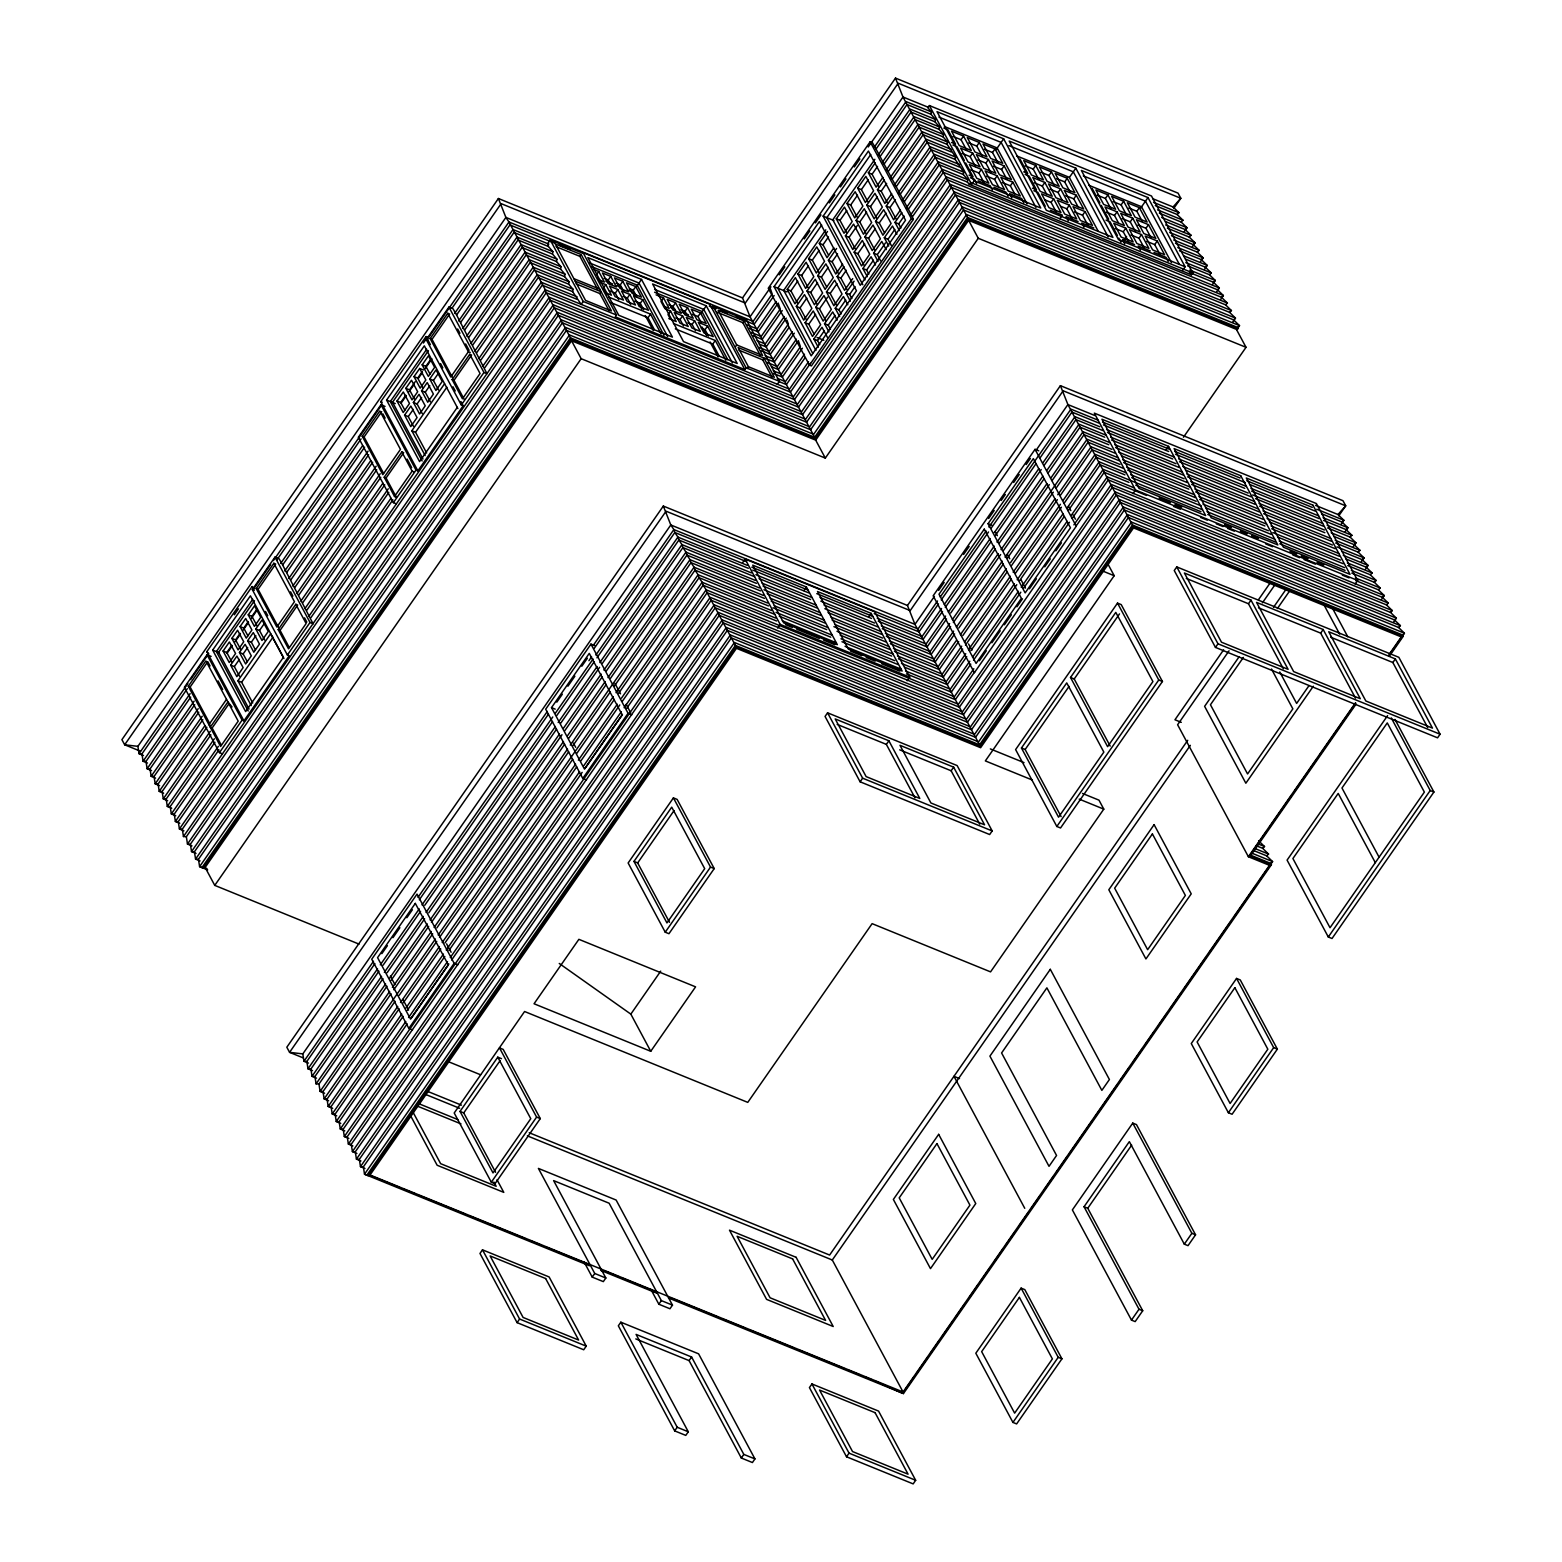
<?xml version="1.0" encoding="UTF-8"?>
<svg xmlns="http://www.w3.org/2000/svg" width="1562" height="1562" viewBox="0 0 1562 1562"><rect width="100%" height="100%" fill="white"/><g stroke="black" fill="none" stroke-linecap="round" stroke-linejoin="round"><path stroke-width="1.5" d="M902.66 1393.304L875.638 1381.296M550.234 239.962L583.212 301.466L581.162 304.414L572.668 291.664L573.098 289.321L568.627 284.147L569.056 281.785L564.585 276.611L565.034 274.248L560.563 269.094L560.992 266.731L556.521 261.557L556.951 259.194L552.479 254.02L552.909 251.677L548.438 246.503L548.008 243.145L550.234 239.962L583.544 253.532L616.521 315.036L615.272 316.852L744.82 369.589L746.07 367.773L713.092 306.269L711.842 308.085M777.349 384.232L779.379 381.343L746.402 319.839L713.092 306.269M967.347 182.051L967.796 179.689L963.324 174.534L963.754 172.171L955.241 159.461L955.671 157.118L947.177 144.407L947.607 142.044L943.136 136.89L943.565 134.527L939.094 129.353L939.523 126.991L935.052 121.836L935.501 119.473L931.011 114.299L931.46 111.937L927.867 107.778L929.41 105.572L1151.487 195.992L1192.724 272.881L1191.416 274.756L969.319 184.336L967.347 182.051L943.35 172.289L902.992 97L895.495 78.1L742.555 297.912L750.053 316.813L815.325 438.551L968.264 218.739L943.35 172.289L912.364 216.825L913.301 219.441L811.4 365.918L809.467 365.137L768.25 288.248L870.151 141.771L872.416 142.689L876.048 149.054L912.364 216.825M742.555 297.912L498.395 198.511L121.914 739.666L124.667 744.781L140.443 751.205M143.47 755.5L139.038 753.704L137.905 746.343L505.893 217.411L498.395 198.511M179.786 823.272L175.374 821.456L313.025 623.687L282.644 564.975L279.071 558.766L274.99 557.107L252.341 589.655L287.388 655.005L289.224 655.767L243.945 720.863L206.828 651.666L252.126 586.551L254.02 588.444L270.616 564.585M460.907 401.532L463.172 405.749L417.874 470.865L380.757 401.649L426.055 336.552L427.949 338.446L508.958 221.999L505.893 217.411L750.053 316.813L770.906 286.842M234.359 614.764L238.459 608.848M423.38 343.054L427.5 337.138M211.124 656.411L207.043 654.751L184.394 687.3L219.441 752.65L222.448 753.88M385.053 406.413L380.972 404.753L358.323 437.301L393.37 502.652L396.377 503.882L545.294 289.751L508.958 221.999L753.118 321.401L772.194 293.988L770.515 289.165M463.172 405.749L461.317 405.007L426.27 339.637L448.919 307.089L453 308.749L456.573 314.977L486.973 373.669L483.966 372.459L448.919 307.089M187.831 683.59L139.038 753.704L141.947 753.88L187.303 688.686M190.603 679.587L208.722 653.541L206.828 651.666M273.389 560.602L381.284 405.534M212.666 650.085L250.408 595.825L283.405 657.348L245.644 711.589L212.666 650.085L219.149 652.721M457.334 407.331L419.592 461.591L386.595 400.067L424.337 345.827L457.881 408.58M188.299 686.245L205.911 660.921L238.205 721.156L220.593 746.48L188.299 686.245L190.134 687.007L209.601 723.304M273.838 563.277L294.457 601.721L276.845 627.045L256.227 588.601L273.838 563.277L275.693 564.038L258.081 589.343L278.7 627.787M362.228 436.247L379.839 410.923L400.458 449.368L382.827 474.692L362.228 436.247L364.063 436.989L383.549 473.306M447.767 313.279L468.385 351.723L450.774 377.028L430.155 338.583L447.767 313.279L449.622 314.021L432.01 339.344L452.629 377.789M276.708 560.172L361.076 438.902M451.965 308.261L509.934 224.928L554.744 243.184M190.134 687.007L207.746 661.683L210.05 665.959M364.063 436.989L381.694 411.685M252.771 599.281L216.376 651.588L248.221 710.983M426.699 349.263L390.305 401.59L422.15 460.966M190.115 693.626L143.079 761.241L147.492 763.037M254.469 600.687L218.621 652.233L249.061 709.031M280.711 563.413L362.657 445.619M428.398 350.689L392.55 402.235L422.99 459.013M454.64 313.415L513 229.536L548.887 244.141M151.534 770.554L147.121 768.758L145.988 761.416L190.701 697.121M282.644 564.975L364.61 447.162M456.573 314.977L513.976 232.465L548.438 246.503M223.093 651.022L229.38 641.982L235.569 653.521L229.263 662.561L223.093 651.022L226.783 652.525L231.937 662.132M231.898 638.37L237.561 630.228L243.731 641.767L238.068 649.89L231.898 638.37L235.589 639.873L240.743 649.48M240.079 626.616L245.722 618.474L251.912 630.013L246.249 638.136L240.079 626.616L243.77 628.119L247.889 635.812M248.241 614.862L254.547 605.822L260.717 617.341L254.43 626.382L248.241 614.862L251.951 616.365L257.105 625.971M397.021 401.024L403.308 391.984L409.498 403.504L403.211 412.544L397.021 401.024L400.712 402.527L404.851 410.22M405.827 388.352L411.489 380.23L417.679 391.75L412.017 399.892L405.827 388.352L409.517 389.875L414.672 399.481M419.67 368.476L425.84 379.996L420.178 388.137L414.008 376.598L419.67 368.476L423.361 369.979M422.17 364.844L428.476 355.804L434.646 367.343L428.359 376.383L422.17 364.844L425.879 366.367L429.999 374.04M226.783 652.525L231.82 645.301M235.589 639.873L240.118 633.352M243.77 628.119L248.299 621.598M251.951 616.365L256.988 609.121M400.712 402.527L405.749 395.284M409.517 389.875L415.18 381.733M422.853 387.727L417.698 378.121L422.228 371.6M425.879 366.367L430.917 359.123M226.978 653.424L232.367 645.672M235.061 641.787L240.45 634.035M243.145 630.169L248.534 622.418M251.228 618.532L256.637 610.801M400.907 403.406L406.296 395.655M408.99 391.789L414.379 384.037M418.421 378.219L422.482 372.42M425.176 368.534L431.913 358.85M194.157 701.143L147.121 768.758L150.011 768.934L194.742 704.657M284.733 570.95L368.085 451.145M458.662 320.952L517.042 237.053L552.909 251.677M286.686 572.512L368.632 454.698M460.614 322.494L518.018 240.001L552.479 254.02M198.198 708.679L151.163 776.294L155.575 778.091M288.775 578.487L370.741 460.673M462.703 328.469L521.064 244.59L556.951 259.194M230.649 665.119L236.936 656.079L243.125 667.618L236.838 676.658L230.649 665.119L234.339 666.623L239.494 676.229M239.455 652.467L245.117 644.325L251.306 655.864L245.644 663.987L239.455 652.467L243.145 653.97L247.284 661.663M247.636 640.713L253.298 632.571L259.468 644.11L253.805 652.233L247.636 640.713L251.326 642.216L255.446 649.909M255.797 628.959L262.104 619.919L268.274 631.438L261.986 640.479L255.797 628.959L259.507 630.462L264.661 640.069M404.578 415.121L410.865 406.081L417.054 417.601L410.767 426.641L404.578 415.121L408.268 416.624L413.422 426.231M413.383 402.449L419.046 394.327L425.235 405.847L419.573 413.989L413.383 402.449L417.093 403.972L422.228 413.579M421.564 390.695L427.227 382.573L433.396 394.093L427.754 402.235L421.564 390.695L425.255 392.218L430.409 401.825M429.745 378.941L436.032 369.901L442.222 381.44L435.915 390.48L429.745 378.941L433.435 380.464L438.59 390.07M159.597 785.627L155.185 783.831L154.052 776.47L198.784 712.174M290.708 580.029L372.674 462.235M464.656 330.031L522.04 247.518L556.521 261.557M234.339 666.623L239.376 659.398M243.145 653.97L247.675 647.449M251.326 642.216L255.856 635.695M259.507 630.462L264.544 623.218M408.268 416.624L413.305 409.381M417.093 403.972L421.603 397.451M425.255 392.218L429.784 385.697M433.435 380.464L438.473 373.22M202.24 716.216L155.185 783.831L158.094 783.987L202.806 719.711M292.816 586.004L376.169 466.198M466.745 336.006L525.105 252.126L560.992 266.731M294.749 587.566L376.715 469.752M468.678 337.568L526.082 255.055L560.563 269.094M204.876 725.725L159.226 791.348L163.639 793.145M296.858 593.54L380.191 473.735M470.787 343.542L529.147 259.643L565.034 274.248M251.228 705.594L237.912 680.759L270.636 633.742L283.952 658.578M425.176 455.596L411.841 430.761L444.565 383.744M167.681 800.681L163.268 798.885L162.136 791.524L206.848 727.248M298.791 595.083L380.757 477.289M472.72 345.085L530.123 262.572L564.585 276.611M226.51 699.366L208.898 724.69L210.753 725.451M252.712 702.978L241.622 682.262L272.959 637.218M295.823 604.279L306.132 623.511L288.521 648.835L278.212 629.603L295.823 604.279L297.678 605.041L280.067 630.365L289.224 647.449M384.213 477.25L401.825 451.926L403.679 452.687L386.068 478.011L396.377 497.224L394.522 496.482L384.213 477.25L386.068 478.011M426.641 452.96L415.551 432.264L446.888 387.2M469.752 354.281L480.061 373.513L462.45 398.818L452.14 379.605L469.752 354.281L471.607 355.043L453.995 380.347L464.305 399.579M221.296 745.094L212.139 728.009L228.384 704.638M210.304 731.27L163.268 798.885L166.158 799.061L210.89 734.765M300.88 601.058L382.846 483.263M474.828 351.06L533.189 267.18L569.056 281.785M302.833 602.62L384.779 484.806M476.761 352.621L534.165 270.109L568.627 284.147M214.345 738.787L167.31 806.402L171.722 808.198M304.922 608.594L388.274 488.789M478.851 358.596L537.211 274.697L573.098 289.321M175.764 815.735L171.332 813.939L170.199 806.578L214.931 742.301M306.855 610.156L388.821 492.342M480.803 360.139L538.187 277.645L572.668 291.664M218.387 746.324L171.332 813.939L174.241 814.114L218.953 749.819M308.964 616.131L390.93 498.317M482.892 366.113L541.253 282.234L577.139 296.839M394.522 496.482L412.134 471.158L401.825 451.926M310.897 617.673L392.863 499.879M484.825 367.675L542.229 285.163L576.71 299.201M219.441 752.65L242.09 720.102L207.043 654.751M287.388 655.005L310.018 622.457L274.99 557.107M393.37 502.652L416.019 470.103L380.972 404.753M461.317 405.007L483.966 372.459M313.005 623.648L396.377 503.882M183.906 830.828L179.415 828.992L178.283 821.632L546.27 292.699L545.294 289.751L789.454 389.172L808.53 361.74M597.426 288.95L579.951 256.383L581.22 254.586L555.311 244.023L585.535 300.412L611.445 310.975L581.22 254.586M1220.586 299.514L1223.358 295.511L1217.481 289.771L947.392 179.806L794.453 399.638L550.312 300.216L554.334 307.753L186.347 836.705L183.457 836.529L182.305 829.168L550.312 300.216L546.27 292.699L790.431 392.101L810.463 363.302M183.457 836.529L553.358 304.824L797.518 404.226L950.457 184.414L1223.358 295.511L1221.504 297.307L951.434 187.342L798.494 407.155L554.334 307.753L571.184 339.149L815.325 438.551M196.011 853.418L191.521 851.583L190.388 844.222L558.376 315.29L802.536 414.691L955.456 194.879L1225.545 304.824L1231.442 310.584L1229.587 312.361L959.498 202.396L806.578 422.209L562.418 322.807L194.43 851.759L195.562 859.1L200.053 860.935M596.215 275.107L598.734 271.495L593.189 269.23M207.687 869.936L199.604 866.637L198.452 859.276L566.459 330.343L810.6 429.745L963.539 209.933L1233.629 319.898L1239.506 325.638L1236.733 329.641M610.508 284.245L608.243 280.008L610.762 276.396L602.444 272.999L608.106 283.581L616.424 286.959L610.762 276.396M600.218 282.371L605.783 284.635L603.264 288.248L606.661 294.593M609.043 310.643L599.886 293.558L601.136 291.743L575.226 281.199M571.184 339.149L203.177 868.101L199.604 866.637L569.505 334.932L813.665 434.334L966.605 214.521L1239.506 325.638L1237.651 327.415L967.581 217.45L814.642 437.282L570.481 337.861L202.494 866.812L207.004 868.648M815.696 440.152L968.635 220.34L978.261 238.283L825.322 458.096L815.696 440.152L571.555 340.75L205.13 867.437L214.755 885.381L359.026 944.112M623.687 291.254L620.27 284.909L622.789 281.297L614.471 277.899L620.134 288.482L628.471 291.86L622.789 281.297M618.689 299.494L615.291 293.148L617.81 289.536L609.473 286.139L615.155 296.721L623.472 300.099L617.81 289.536M214.755 885.381L581.162 358.694L571.555 340.75M630.716 304.395L627.319 298.049L629.837 294.437L621.5 291.04L627.182 301.603L635.5 305L629.837 294.437M636.632 296.526L633.235 290.181L635.754 286.568L626.499 282.8L632.161 293.363L641.416 297.131L635.754 286.568M636.476 286.686L641.513 279.442L587.839 257.593L618.747 315.27L672.421 337.119L641.513 279.442M643.681 309.666L640.283 303.321L642.783 299.709L633.547 295.94L639.209 306.503L648.464 310.272L642.783 299.709M654.361 329.582L648.015 317.73L650.514 314.118L608.653 297.073M656.099 294.847L663.518 297.873L660.999 301.486L664.397 307.831M676.424 312.732L673.027 306.386L675.545 302.774L667.208 299.377L672.871 309.959L681.208 313.337L675.545 302.774M665.002 308.749L670.547 311.014L668.028 314.626L670.313 318.843M687.319 315.504L685.054 311.287L687.573 307.675L679.236 304.278L684.917 314.841L693.235 318.238L687.573 307.675M683.473 325.872L680.075 319.527L682.574 315.895L674.257 312.517L679.919 323.08L688.256 326.478L682.574 315.895M695.5 330.753L692.103 324.427L694.621 320.796L686.284 317.418L691.946 327.981L700.284 331.378L694.621 320.796M701.416 322.904L697.999 316.559L700.518 312.947L691.263 309.178L696.945 319.741L706.2 323.51L700.518 312.947M701.24 313.044L706.278 305.82L652.604 283.972L683.531 341.629L737.205 363.477L706.278 305.82M708.445 336.045L705.048 329.699L707.566 326.067L698.312 322.299L703.974 332.882L713.229 336.65L707.566 326.067M719.145 355.96L712.78 344.109L715.298 340.496L673.437 323.451M760.284 355.257L742.829 322.69L744.078 320.893L718.169 310.35L736.717 344.948L762.627 355.492L744.078 320.893M779.243 274.853L784.807 266.848M804.274 238.888L809.838 230.883M815.403 222.897L820.968 214.892M829.305 202.904L834.869 194.918M840.415 186.932L845.979 178.927M854.316 166.939L859.881 158.953M868.238 146.965L902.992 97L927.75 107.075M774.069 286.666L819.367 221.57L856.464 290.766L811.186 355.863L774.069 286.666L787.033 291.938M823.135 216.142L868.433 151.045L905.53 220.242L860.252 285.338L823.135 216.142L833.932 220.535M735.468 346.744L736.717 344.948M874.095 147.511L906.038 101.589L931.46 111.937M821.69 225.045L777.778 288.169L812.63 353.188M870.756 154.521L826.845 217.645L862.829 284.753M774.127 295.53L754.095 324.349L736.171 317.047M876.048 149.054L907.014 104.517L931.011 114.299M825.79 229.848L783.714 290.337L815.95 350.435M874.857 159.324L832.78 219.812L865.016 279.91M776.236 301.505L757.16 328.938L747.066 324.837M878.137 155.029L910.08 109.125L935.501 119.473M787.228 289.38L795.39 277.626L803.122 292.055L794.96 303.809L787.228 289.38L790.919 290.883L797.557 303.243M797.909 274.014L806.09 262.26L813.822 276.669L805.641 288.423L797.909 274.014L801.618 275.517L808.237 287.877M808.608 258.648L816.789 246.894L824.521 261.303L816.34 273.057L808.608 258.648L812.318 260.151L818.937 272.51M833.854 247.889L827.04 257.691L819.308 243.262L827.489 231.508M836.295 218.856L844.456 207.102L852.188 221.511L844.027 233.265L836.295 218.856L839.985 220.359L846.624 232.718M846.975 203.49L855.156 191.736L862.888 206.145L854.707 217.899L846.975 203.49L850.685 204.993L857.304 217.352M857.675 188.123L865.856 176.369L873.588 190.779L865.407 202.533L857.675 188.123L861.384 189.627L868.003 201.986M882.92 177.365L876.106 187.167L868.374 172.738L875.189 162.956M880.07 156.59L911.056 112.054L935.052 121.836M790.919 290.883L797.733 281.101M801.618 275.517L808.433 265.716M812.318 260.151L819.132 250.35M828.524 255.075L822.998 244.785L828.465 236.936M839.985 220.359L846.799 210.577M850.685 204.993L857.499 195.191M861.384 189.627L868.199 179.825M878.703 186.6L872.065 174.261L877.512 166.412M882.179 162.565L914.121 116.642L939.523 126.991M782.211 310.584L762.158 339.403L753.157 335.732M884.112 164.108L915.098 119.591L939.094 129.353M747.144 368.534L748.393 366.719L738.104 347.506L764.013 358.049L774.303 377.282L748.393 366.719M784.3 316.559L765.224 343.991L757.16 340.711M886.22 170.082L918.163 124.179L943.565 134.527M786.252 318.121L766.2 346.92L759.444 344.187M888.153 171.644L919.139 127.108L943.136 136.89M796.327 306.367L804.508 294.613L811.889 308.378L803.708 320.132L796.327 306.367L800.037 307.87L806.363 319.683M807.027 291.001L815.188 279.247L822.588 293.012L814.407 304.766L807.027 291.001L810.717 292.504L817.043 304.317M817.707 275.615L825.888 263.861L833.268 277.645L825.107 289.4L817.707 275.615L821.417 277.138L826.688 286.959M842.601 264.232L835.787 274.033L828.407 260.249L836.588 248.495M845.393 235.842L853.574 224.088L860.955 237.854L852.774 249.608L845.393 235.842L849.084 237.346L855.429 249.159M856.093 220.476L864.255 208.722L871.655 222.487L863.474 234.241L856.093 220.476L859.783 221.98L866.109 233.773M866.773 205.091L874.954 193.337L882.335 207.121L874.173 218.875L866.773 205.091L870.483 206.594L876.809 218.407M891.668 193.708L884.853 203.509L877.473 189.724L884.287 179.923M771.901 376.95L762.744 359.865L764.013 358.049M890.242 177.619L922.185 131.716L947.607 142.044M800.037 307.87L806.851 298.069M810.717 292.504L817.531 282.702M821.417 277.138L828.231 267.336M838.443 273.565L832.116 261.752L837.564 253.923M849.084 237.346L857.265 225.592M859.783 221.98L866.598 212.178M870.483 206.594L877.297 196.812M887.509 203.04L881.183 191.228L886.63 183.398M907.463 605.47L1060.403 385.658L1067.9 404.558L1133.172 526.296L980.253 746.109L914.961 624.37L907.463 605.47L663.323 506.068L286.822 1047.223L289.575 1052.339L303.106 1057.845M788.947 327.571L770.242 354.457L761.241 350.786M892.195 179.181L923.162 134.644L947.177 144.407M792.383 331.632L773.307 359.045L765.243 355.765M894.284 185.156L926.227 139.233L951.648 149.581M794.316 333.175L774.283 361.993L765.263 358.323M896.217 186.698L927.203 142.162L951.199 151.944M805.094 322.709L813.255 310.955L820.655 324.72L812.474 336.474L805.094 322.709L808.784 324.213L814.056 334.053M815.774 307.324L823.955 295.569L831.335 309.354L823.174 321.108L815.774 307.324L819.484 308.846L825.81 320.64M826.474 291.957L834.655 280.203L842.035 293.988L833.854 305.742L826.474 291.957L830.183 293.461L836.51 305.273M852.735 278.602L844.554 290.356L837.173 276.591L843.988 266.79M854.16 252.185L862.322 240.431L869.722 254.196L861.541 265.95L854.16 252.185L857.85 253.688L864.177 265.501M864.84 236.799L873.021 225.045L880.402 238.83L872.24 250.584L864.84 236.799L868.55 238.322L874.876 250.115M875.54 221.433L883.721 209.679L891.101 223.464L882.92 235.218L875.54 221.433L879.25 222.936L884.522 232.777M900.434 210.05L893.62 219.832L886.24 206.067L893.054 196.265M796.425 339.149L777.329 366.582L767.254 362.482M898.326 192.673L930.269 146.769L955.671 157.118M808.784 324.213L815.598 314.411M819.484 308.846L827.665 297.092M830.183 293.461L836.998 283.679M847.209 289.907L840.864 278.095L846.331 270.265M857.85 253.688L864.665 243.887M868.55 238.322L875.364 228.521M879.25 222.936L886.064 213.154M896.276 219.383L889.93 207.57L895.377 199.741M900.259 194.235L931.245 149.698L955.241 159.461M308.456 1063.097L303.965 1061.262L302.813 1053.901L670.801 524.969L663.323 506.068M594.673 645.614L590.963 644.11L545.685 709.207L582.782 778.423L586.492 779.926M902.367 200.209L934.31 154.287L959.712 164.635M373.494 961.313L303.965 1061.262L306.855 1061.438L374.9 963.637M417.991 897.349L547.325 711.452M593.209 645.496L673.866 529.557L670.801 524.969L914.961 624.37L934.427 596.391M551.503 707.625L589.264 653.385L622.242 714.888L584.5 769.148L551.503 707.625L555.213 709.148M802.399 348.228L782.347 377.047L773.346 373.377M904.3 201.752L935.287 157.235L959.283 166.997M381.85 953.66L387.396 945.674M392.96 937.688L399.892 927.711M406.842 917.734L412.388 909.748M419.338 899.751L548.477 714.127M556.814 702.158L562.359 694.172M567.924 686.187L574.875 676.209M581.806 666.232L587.371 658.246M594.302 648.269L674.843 532.486L673.866 529.557L918.026 628.959L937.493 600.98M588.913 660.706L591.607 656.821M818.273 347.272L813.841 339.032L822.022 327.278L827.548 337.587M828.953 331.905L824.541 323.666L832.722 311.912L837.134 320.151M839.653 316.539L835.24 308.3L843.421 296.546L847.834 304.785M850.353 301.173L845.921 292.934L854.102 281.18M867.34 276.747L862.907 268.508L871.088 256.754L875.501 264.993M878.02 261.381L873.607 253.142L881.788 241.388L886.201 249.627M888.719 246.015L884.307 237.775L892.488 226.021L896.9 234.261M899.419 230.649L894.987 222.409L901.801 212.608M804.489 354.203L785.413 381.636L777.349 378.355M906.39 207.726L938.332 161.823L963.754 172.171M377.535 968.85L307.987 1068.798L312.498 1070.634M380.308 964.847L419.241 908.889M422.033 904.886L552.753 716.997M555.525 712.994L593.072 659.027M595.864 655.025L677.908 537.094L674.843 532.486L746.519 561.676M805.094 357.678L786.389 384.564L779.633 381.831M908.342 209.288L939.309 164.752L963.324 174.534M819.757 344.675L817.551 340.555L824.365 330.753M830.457 329.289L828.25 325.169L835.065 315.387M841.137 313.923L838.931 309.803L845.745 300.002M851.837 298.557L849.63 294.437L855.078 286.607M868.823 274.151L866.617 270.031L873.431 260.229M880.617 260.834L877.317 254.645L885.478 242.891M891.316 245.468L887.997 239.279L894.811 229.477M900.903 228.032L898.697 223.913L904.144 216.083M316.539 1078.151L312.029 1076.316L310.897 1068.974L378.941 971.154M383.1 965.179L420.588 911.29M424.766 905.296L552.518 721.664M556.677 715.669L594.185 661.78M596.957 657.797L678.884 540.022L677.908 537.094L747.339 565.366M966.566 149.991L961.04 139.701L963.559 136.089L951.531 131.188L959.263 145.598L971.291 150.499L963.559 136.089M910.431 215.263L942.374 169.34L967.796 179.689M381.558 976.387L312.029 1076.316L314.938 1076.491L382.983 978.691M384.35 972.384L423.282 916.406M426.055 912.403L555.389 726.525M558.181 722.523L597.114 666.544M599.886 662.542L681.95 544.611L678.884 540.022L748.315 568.295M809.467 365.137L911.368 218.66L870.151 141.771M387.142 972.696L424.63 918.807M428.808 912.813L556.56 729.181M560.719 723.206L599.593 667.306M602.385 663.323L682.926 547.559L681.95 544.611L751.381 572.883M387.005 986.227L318.96 1084.028L316.071 1083.852L385.599 983.904M389.778 977.91L427.324 923.943M430.097 919.94L559.43 734.042M563.609 728.048L601.155 674.081M603.928 670.078L685.972 552.147L682.926 547.559L754.602 576.729M391.183 980.233L428.671 926.344M431.444 922.341L561.988 734.726M564.761 730.723L602.249 676.834M606.407 670.859L686.968 555.076L685.972 552.147L755.422 580.42M982.303 156.395L976.777 146.106L979.296 142.493L967.268 137.593L975 152.002L987.028 156.903L979.296 142.493M389.641 991.44L320.112 1091.389L324.603 1093.205M392.413 987.438L431.366 931.46M434.138 927.477L563.472 741.579M567.631 735.585L605.197 681.598M607.969 677.615L690.013 559.665L686.968 555.076L756.398 583.348M975.43 166.529L970.139 156.688L972.657 153.056L960.63 148.156L968.03 161.94L980.057 166.841L972.657 153.056M328.645 1100.741L324.135 1098.906L323.002 1091.545L391.047 993.744M393.819 989.761L432.713 933.861M436.872 927.887L564.624 744.254M568.802 738.26L606.29 684.371M610.449 678.377L690.99 562.613L690.013 559.665L759.464 587.937M435.388 938.996L324.135 1098.906L327.044 1099.082L395.088 1001.281M438.18 934.994L567.514 749.096M570.286 745.113L694.055 567.201L690.99 562.613L760.44 590.885M399.247 995.287L436.735 941.398M439.527 937.395L568.666 751.771M572.824 745.796L610.332 691.888M614.491 685.913L695.031 570.13L694.055 567.201L763.486 595.473M969.319 184.336L970.627 182.461L929.41 105.572M397.705 1006.494L328.176 1106.443L332.686 1108.278M400.497 1002.492L439.43 946.533M442.202 942.53L613.261 696.672M616.033 692.669L698.097 574.738L695.031 570.13L764.462 598.402M998.02 162.799L992.514 152.51L995.014 148.898L982.986 143.997L990.718 158.406L1002.745 163.307L995.014 148.898M984.177 182.852L978.905 173.011L981.424 169.399L969.397 164.498L976.777 178.283L988.805 183.184L981.424 169.399M991.148 172.933L985.876 163.092L988.395 159.461L976.367 154.579L983.748 168.345L995.775 173.245L988.395 159.461M971.603 184.492L974.122 180.86L937.005 111.663L1003.644 138.803L1040.741 208L974.122 180.86M996.087 149.64L1003.644 138.803M336.709 1115.795L332.218 1113.96L331.085 1106.618L399.13 1008.798M403.289 1002.824L440.777 948.935M444.955 942.94L572.707 759.308M576.866 753.314L614.354 699.425M618.532 693.43L699.073 577.667L698.097 574.738L767.528 603.01M401.746 1014.011L332.218 1113.96L335.108 1114.136L403.152 1016.335M405.925 1008.017L443.471 954.05M446.244 950.047L575.577 764.15M578.37 760.167L617.302 704.189M621.461 698.194L702.119 582.255L699.073 577.667L768.504 605.939M407.331 1010.341L444.819 956.452M448.977 950.457L576.729 766.825M580.908 760.85L619.782 704.95M622.555 700.967L703.115 585.203L702.119 582.255L771.569 610.527M405.788 1021.548L336.26 1121.496L340.75 1123.332M408.561 1017.545L447.513 961.587M450.286 957.584L579.619 771.687M583.778 765.692L621.344 711.725M624.117 707.723L706.161 589.792L703.115 585.203L774.791 614.374M344.792 1130.849L340.282 1129.014L339.149 1121.672L407.194 1023.871M411.353 1017.877L448.86 963.988M451.633 959.986L582.157 772.37M584.949 768.367L622.437 714.478M626.596 708.484L707.137 592.72L706.161 589.792L775.611 618.064M998.86 187.303L994.643 179.415L997.161 175.803L985.134 170.902L992.514 184.687L1004.542 189.588L997.161 175.803M1006.885 179.337L1001.613 169.497L1004.132 165.865L992.104 160.984L999.485 174.749L1011.512 179.65L1004.132 165.865M408.853 1028.421L454.151 963.324L417.034 894.108L371.736 959.224L408.853 1028.421L412.544 1029.924M582.782 778.423L628.08 713.307L590.963 644.11M348.834 1138.386L344.323 1136.55L343.191 1129.189L711.179 600.257L707.137 592.72L776.587 620.993M742.614 562.671L745.133 559.04L874.681 611.796L909.728 677.147L907.21 680.759M352.856 1145.922L348.365 1144.087L347.233 1136.726L715.22 607.774L711.179 600.257L955.339 699.659L974.805 671.68M1014.597 193.708L1010.38 185.819L1012.879 182.207L1000.851 177.307L1008.251 191.091L1020.279 195.992L1012.879 182.207M356.897 1153.439L352.407 1151.604L351.255 1144.263L719.262 615.311L715.22 607.774L959.38 707.195L1112.3 487.364L1382.39 597.328L1388.267 603.069L1386.431 604.865L1116.342 494.9L963.403 714.713L719.262 615.311L736.092 646.707L980.253 746.109M1038.75 179.376L1033.224 169.086L1035.743 165.474L1023.715 160.574L1031.447 174.983L1043.475 179.884L1035.743 165.474M360.939 1160.976L356.429 1159.141L355.296 1151.78L723.284 622.847L967.444 722.249L1120.384 502.437L1390.453 612.382L1396.35 618.142L1393.558 622.125M364.981 1168.493L360.471 1166.658L359.338 1159.316L727.326 630.365L971.486 729.766L1124.406 509.954L1394.495 619.919L1400.392 625.659L1398.537 627.455L1128.447 517.491L975.528 737.303L731.367 637.901L363.38 1166.834L364.512 1174.194L589.46 1265.767M1054.467 185.78L1048.961 175.491L1051.46 171.879L1039.433 166.978L1047.165 181.387L1059.192 186.288L1051.46 171.879M1046.54 193.942L1042.323 186.073L1044.841 182.442L1032.814 177.56L1040.194 191.325L1052.222 196.226L1044.841 182.442M736.092 646.707L368.105 1175.659L364.512 1174.194L734.433 642.49L978.573 741.891L1131.513 522.079L1404.414 633.196L1390.512 653.17M1070.204 192.185L1064.679 181.895L1067.197 178.283L1055.17 173.382L1062.902 187.791L1074.929 192.692L1067.197 178.283M1056.361 212.237L1051.089 202.396L1053.608 198.784L1041.581 193.883L1048.961 207.668L1060.988 212.569L1053.608 198.784M1062.277 200.346L1058.06 192.477L1060.578 188.846L1048.551 183.965L1055.932 197.73L1067.959 202.63L1060.578 188.846M1069.521 177.228L1075.827 168.188L1009.189 141.049L1046.306 210.265L1112.925 237.385L1075.827 168.188M1059.856 218.739L1062.355 215.126L1050.328 210.226M1072.098 218.641L1066.826 208.8L1069.326 205.188L1057.298 200.287L1064.698 214.072L1076.726 218.973L1069.326 205.188M1078.014 206.75L1073.797 198.882L1076.296 195.25L1064.269 190.369L1071.669 204.134L1083.696 209.035L1076.296 195.25M777.661 628.022L780.18 624.409L745.133 559.04M803.903 590.612L806.422 587L752.747 565.151L783.675 622.828L837.33 644.676L806.422 587M673.417 797.889L628.139 862.985L665.236 932.202L668.946 933.705L714.225 868.589L677.127 799.393L673.417 797.889L710.534 867.086L714.225 868.589M1087.835 225.045L1082.544 215.224L1085.063 211.592L1073.035 206.692L1080.416 220.476L1092.443 225.377L1085.063 211.592M497.77 1057.162L530.768 1118.685L493.026 1172.925L460.029 1111.422L497.77 1057.162L501.48 1058.665M633.977 861.404L671.719 807.163L704.696 868.667L666.954 922.927L633.977 861.404L637.667 862.927L669.512 922.302M495.584 1172.32L463.738 1112.925L500.133 1060.618M637.667 862.927L674.062 810.6M1110.914 208.761L1105.408 198.472L1107.907 194.859L1095.88 189.959L1103.612 204.368L1115.639 209.269L1107.907 194.859M1126.651 215.166L1121.126 204.876L1123.644 201.264L1111.617 196.363L1119.349 210.772L1131.376 215.673L1123.644 201.264M1118.724 223.327L1114.507 215.458L1117.025 211.827L1104.998 206.945L1112.378 220.711L1124.406 225.611L1117.025 211.827M1142.388 221.589L1136.863 211.28L1139.381 207.668L1127.354 202.767L1135.086 217.177L1147.113 222.077L1139.381 207.668M1128.545 241.622L1123.273 231.801L1125.772 228.169L1113.745 223.268L1121.145 237.053L1133.172 241.954L1125.772 228.169M1135.515 231.703L1130.244 221.863L1132.743 218.231L1120.715 213.35L1128.115 227.115L1140.143 232.016L1132.743 218.231M1140.455 208.41L1147.992 197.573L1081.373 170.434L1118.47 239.65L1185.109 266.77L1182.59 270.382M1123.8 240.431L1126.573 236.448M868.667 616.99L871.186 613.378L817.531 591.529L848.439 649.187L902.114 671.035L871.186 613.378M1144.282 248.046L1138.991 238.205L1141.51 234.573L1129.482 229.673L1136.863 243.457L1148.89 248.358L1141.51 234.573M1151.253 238.107L1145.961 228.267L1148.48 224.655L1136.453 219.754L1143.833 233.519L1155.86 238.42L1148.48 224.655M491.308 1182.2L536.606 1117.103L499.489 1047.887L503.198 1049.41L540.296 1118.607L495.017 1183.703L491.308 1182.2L454.21 1113.003L524.578 1011.512L747.768 1102.381L872.123 923.65L990.562 971.876L1103.787 809.136L1098.984 800.154L1082.525 793.457M665.236 932.202L710.534 867.086M1173.863 208.273L1180.813 198.276L1178.06 193.141L895.495 78.1M827.587 712.819L825.068 716.45L860.115 781.801L989.664 834.538L992.182 830.925L957.135 765.575L827.587 712.819L862.634 778.188L992.182 830.925M1160 254.45L1154.728 244.609L1157.247 240.978L1145.219 236.096L1152.6 249.861L1164.627 254.762L1157.247 240.978M650.749 1051.285L534.048 1003.761L578.877 939.328L695.578 986.852L650.749 1051.285L630.833 1014.128L660.706 971.154M1184.25 231.762L1187.022 227.759L1181.145 222.019L1159.316 213.135M1035.059 449.329L933.158 595.805L974.376 672.695L1076.277 526.218L1035.059 449.329L1038.769 450.832M938.606 590.397L944.17 582.411M963.617 554.432L969.182 546.446M988.648 518.467L994.213 510.462M1001.164 500.484L1005.342 494.49M1013.679 482.482L1019.244 474.497M1026.195 464.5L1030.354 458.506M1035.918 450.52L1067.9 404.558L1094.903 415.551M482.502 1249.834L479.983 1253.446L517.1 1322.643L583.719 1349.763L586.238 1346.151L549.121 1276.955L482.502 1249.834L519.599 1319.031L586.238 1346.151M988.063 523.7L1033.341 458.603L1070.458 527.8L1025.16 592.896L988.063 523.7L991.753 525.203M940.265 596.996L986.149 531.041M988.922 527.058L1070.946 409.146L1098.027 420.158M938.469 603.928L919.003 631.907L874.212 613.671M941.242 599.925L988.512 531.978M991.304 527.995L1035.782 464.031M1039.96 458.037L1071.942 412.075L1098.945 423.087M1192.333 246.816L1195.106 242.813L1189.209 237.073L1167.4 228.189M941.535 608.516L922.068 636.495L877.258 618.259M944.307 604.514L990.191 538.578M994.35 532.583L1038.847 468.639M1043.025 462.645L1074.988 416.683L1099.804 426.777M942.511 611.445L923.044 639.424L878.235 621.188M945.283 607.462L991.167 541.506M995.326 535.512L1041.21 469.576M1044.002 465.574L1075.964 419.612L1102.987 430.604M945.557 616.053L926.11 644.013L881.3 625.776M948.349 612.05L994.233 546.095M997.005 542.112L1042.889 476.156M1047.048 470.162L1079.03 424.2L1106.091 435.232M946.533 618.982L927.086 646.961L882.276 628.725M950.711 612.987L995.209 549.043M999.368 543.049L1043.865 479.104M1048.024 473.11L1080.006 427.148L1104.764 437.223M1200.397 261.869L1203.17 257.867L1197.293 252.126L1175.464 243.242M949.598 623.57L930.132 651.549L885.342 633.313M952.39 619.587L998.255 553.631M1001.047 549.629L1046.911 483.693M1051.089 477.699L1083.071 431.737L1110.133 442.749M950.575 626.518L931.108 654.478L886.318 636.242M953.367 622.516L1000.637 554.569M1003.409 550.566L1049.293 484.63M1052.066 480.627L1084.048 434.666L1108.805 444.76M1204.439 269.406L1207.211 265.403L1201.334 259.663L1179.505 250.779M953.64 631.107L934.174 659.086L889.383 640.85M956.413 627.104L1002.296 561.168M1005.069 557.165L1087.093 439.254L1111.91 449.368M954.616 634.035L935.15 662.015L890.36 643.778M958.795 628.041L1003.273 564.097M1007.451 558.103L1053.315 492.167M1056.107 488.164L1088.089 442.202L1115.092 453.195M956.276 640.635L938.215 666.603L893.405 648.367M960.454 634.641L1006.338 568.685M1010.497 562.691L1054.994 498.747M1057.767 494.744L1091.135 446.791L1118.197 457.803M860.115 781.801L862.634 778.188M914.981 797.792L886.357 744.391L888.876 740.778L835.201 718.93L866.129 776.607L919.803 798.455L888.876 740.778M958.658 641.572L939.192 669.551L894.382 651.295M962.817 635.578L1007.314 571.633M1011.473 565.639L1057.357 499.684M1060.149 495.681L1092.111 449.719L1119.134 460.731M1212.502 284.46L1215.295 280.457L1209.398 274.717L1187.589 265.833M961.704 646.16L942.257 674.14L897.447 655.903M964.496 642.158L1010.38 576.222M1013.152 572.219L1060.422 504.272M1063.195 500.289L1095.177 454.327L1119.993 464.422M962.68 649.089L943.233 677.068L898.423 658.832M965.472 645.106L1011.356 579.151M1015.515 573.156L1061.399 507.22M1064.171 503.218L1096.153 457.256L1123.156 468.249M1216.544 291.996L1219.317 287.994L1213.44 282.253L1189.443 272.471L1191.416 274.756M965.746 653.697L946.279 681.657L901.489 663.42M968.538 649.694L1014.402 583.739M1017.194 579.756L1063.058 513.8M1067.236 507.806L1099.218 461.844L1126.28 472.876M966.722 656.626L947.255 684.605L904.71 667.267M970.9 650.632L1016.784 584.676M1019.556 580.693L1064.054 516.749M1068.213 510.754L1100.195 464.793L1124.952 474.868M969.787 661.214L950.321 689.193L905.53 670.957M972.56 657.231L1018.444 591.276M1021.216 587.273L1067.1 521.337M1071.278 515.343L1103.241 469.381L1202.486 509.778M970.763 664.162L951.297 692.122L906.507 673.886M973.536 660.16L1020.806 592.213M1023.598 588.21L1069.462 522.274M1072.254 518.272L1104.236 472.31L1128.994 482.385M517.1 1322.643L519.599 1319.031M973.829 668.751L954.362 696.73L710.202 597.309L340.282 1129.014L343.191 1129.189M979.374 660.746L986.325 650.768M991.89 642.763L1000.246 630.775M1004.405 624.78L1011.356 614.784M1016.921 606.798L1022.485 598.812M1029.436 588.815L1036.387 578.819M1044.724 566.83L1050.289 558.845M1055.853 550.839L1061.418 542.854M1073.914 524.871L1107.282 476.898L1134.344 487.93M1076.296 525.808L1108.259 479.846L1146.528 495.427M1232.691 322.104L1235.464 318.101L1229.587 312.361M1133.016 493.631L1135.535 490.019L1094.318 413.129L1316.395 503.55L1357.632 580.439L1355.113 584.051M1166.033 449.973L1168.552 446.361L1101.932 419.221L1139.03 488.418L1205.649 515.558L1168.552 446.361M672.48 1305.129L661.37 1300.619L609.141 1203.228L553.631 1180.618L605.841 1278.009L603.322 1281.621L592.232 1277.111L594.751 1273.479L538.402 1168.415L616.131 1200.046L672.48 1305.129L669.961 1308.761L658.852 1304.231L650.905 1289.411M979.764 824.17L951.141 770.769L953.64 767.157L899.985 745.308L930.893 802.966L984.568 824.814L953.64 767.157M1183.469 437.223L1246.027 347.311L1236.401 329.367L968.635 220.34M1107.77 563.745L1114.194 575.714L985.349 760.909L1032.267 780.004M1117.513 603.108L1015.612 749.584L1056.83 826.474L1060.539 827.977L1162.44 681.501L1121.223 604.611L1117.513 603.108L1158.75 679.997L1162.44 681.501M754.934 1458.908L698.585 1353.824L620.856 1322.194L618.337 1325.806L674.686 1430.89L685.777 1435.4L688.295 1431.788L636.085 1334.397L691.595 1357.007L743.824 1454.398L754.934 1458.908L752.415 1462.54L741.306 1458.01L689.096 1360.619L635.793 1338.907M1021.45 748.003L1066.729 682.906L1103.846 752.103L1058.548 817.199L1021.45 748.003L1025.141 749.506L1061.125 816.614M1070.517 677.478L1115.795 612.382L1152.912 681.579L1107.614 746.675L1070.517 677.478L1074.207 678.982L1110.191 746.089M1025.141 749.506L1069.072 686.382M1074.207 678.982L1119.505 613.886M658.852 1304.231L661.37 1300.619M1176.772 566.908L1174.253 570.52L1215.47 647.41L1437.567 737.83L1440.086 734.218L1398.849 657.329L1176.772 566.908L1217.989 643.798L1440.086 734.218M1056.83 826.474L1158.75 679.997M689.096 1360.619L691.595 1357.007M1215.47 647.41L1217.989 643.798M1283.339 668.751L1248.487 603.752L1251.006 600.14L1184.387 573L1221.484 642.197L1288.103 669.337L1251.006 600.14M674.686 1430.89L677.205 1427.258L620.856 1322.194M1223.612 649.831L1174.956 719.77L1181.282 722.347M1258.367 599.867L1270.882 581.884M1229.04 650.807L1177.611 724.748L1248.389 856.737L1269.476 865.328L903.051 1391.996L370.038 1174.995L736.463 648.308L980.624 747.71L1133.543 527.897L1401.309 636.925L1388.794 654.908M1262.408 602.834L1274.924 584.852M1239.056 656.841L1204.614 706.336L1245.851 783.226L1313.33 686.226M1273.479 607.364L1285.877 589.557M1338.771 515.831L1345.722 505.834L1342.969 500.699L1060.403 385.658M1243.391 657.407L1210.452 704.755L1247.569 773.951L1292.848 708.855L1271.488 669.005M1277.365 608.575L1289.724 590.827M1187.725 740.31L829.617 1255.047L529.225 1132.743M1341.094 524.266L1343.867 520.263L1337.97 514.523L1315.477 505.346M903.051 1391.996L832.292 1260.007L1190.342 745.347M1345.116 531.783L1347.908 527.78L1342.012 522.04L1321.764 513.8M1353.2 546.837L1355.972 542.854L1350.095 537.094L1327.583 527.936M1361.263 561.91L1364.056 557.907L1358.159 552.167L1335.666 542.99M741.306 1458.01L743.824 1454.398M1355.523 698.136L1320.671 633.137L1323.19 629.525L1256.551 602.385L1293.668 671.601L1360.287 698.722L1323.19 629.525M1365.305 569.427L1368.078 565.424L1362.201 559.684L1341.953 551.445M811.947 1383.952L809.428 1387.583L846.526 1456.78L913.165 1483.9L915.664 1480.288L878.566 1411.091L811.947 1383.952L849.045 1453.148L915.664 1480.288M1308.976 685.679L1296.636 703.427L1279.766 671.972M1381.452 599.554L1384.244 595.552L1378.348 589.811L1355.836 580.634M1248.389 856.737L1355.426 702.861M1266.782 831.023L1251.494 853.008L1272.581 861.599L1258.679 881.593M1269.555 827.04L1291.813 795.058M1294.586 791.055L1316.825 759.093M1319.617 755.09L1355.757 703.134M1355.992 704.208L1250.322 856.074L1271.429 864.665L903.422 1393.597L668.497 1297.963M1389.36 656.235L1403.262 636.261L1402.578 634.973L1132.489 525.008L979.55 744.84L735.409 645.418L367.402 1174.37L399.032 1187.237M1427.707 727.521L1392.855 662.522L1395.354 658.91L1328.735 631.77L1365.832 700.987L1432.471 728.107L1395.354 658.91M846.526 1456.78L849.045 1453.148M905.452 1389.301L913.79 1377.313M916.582 1373.31L927.711 1357.319M930.483 1353.317L938.821 1341.328M941.613 1337.326L952.742 1321.335M955.514 1317.352L965.257 1303.352M969.416 1297.358L977.773 1285.37M980.545 1281.367L990.288 1267.368M994.447 1261.374L1002.804 1249.385M1005.577 1245.383L1015.32 1231.383M1019.478 1225.389L1027.835 1213.401M1030.608 1209.398L1040.351 1195.418M1044.509 1189.424L1052.866 1177.416M1055.639 1173.433L1066.768 1157.442M1069.54 1153.439L1091.799 1121.457M1094.572 1117.455L1116.83 1085.473M1119.603 1081.47L1129.346 1067.49M1133.524 1061.477L1141.861 1049.488M1144.634 1045.486L1154.377 1031.506M1158.555 1025.512L1166.892 1013.504M1169.684 1009.521L1180.794 993.53M1183.586 989.527L1205.825 957.545M1208.617 953.542L1230.856 921.56M1233.648 917.558L1255.887 885.576M1387.603 715.611L1287.088 860.115L1328.305 937.005L1332.015 938.508L1433.916 792.032L1394.983 719.418M1132.762 1123.098L1072.372 1209.906L1131.474 1320.105L1135.164 1321.608L1142.72 1310.752L1087.757 1208.246L1084.048 1206.743L1129.346 1141.627L1184.308 1244.153L1188.018 1245.656L1195.555 1234.82L1136.472 1124.601L1132.762 1123.098L1191.865 1233.297L1195.555 1234.82M1021.118 1288.123L975.82 1353.219L1012.937 1422.416L1016.628 1423.919L1061.926 1358.823L1024.809 1289.626L1021.118 1288.123L1058.216 1357.319L1061.926 1358.823M1236.557 978.437L1191.279 1043.533L1228.376 1112.73L1232.086 1114.253L1277.365 1049.137L1240.267 979.94L1236.557 978.437L1273.674 1047.633L1277.365 1049.137M1087.757 1208.246L1131.669 1145.122M1328.305 937.005L1430.206 790.528L1391.273 717.915M1012.937 1422.416L1058.216 1357.319M1228.376 1112.73L1273.674 1047.633M1131.474 1320.105L1139.01 1309.249L1084.048 1206.743M1184.308 1244.153L1191.865 1233.297M1152.815 198.706L1173.062 206.965L1180.813 198.276L898.228 83.235L745.308 303.048L501.148 203.646L124.667 744.781L137.905 746.343M1337.97 514.523L1345.722 505.834L1063.156 390.793L910.216 610.605L666.056 511.204L289.575 1052.339L302.813 1053.901M1155.294 205.598L1177.104 214.482L1178.959 212.705L1173.062 206.965M1181.145 222.019L1183 220.242L1177.104 214.482M1165.545 221.55L1185.187 229.555L1187.022 227.759L1161.62 217.411M1189.209 237.073L1191.064 235.296L1185.187 229.555M1171.441 235.725L1193.251 244.609L1195.106 242.813L1169.684 232.465M1197.293 252.126L1199.147 250.35L1193.251 244.609M1201.334 259.663L1203.17 257.867L1177.768 247.538M1185.734 259.194L1205.356 267.18L1207.211 265.403L1183.918 255.914M1209.398 274.717L1211.253 272.94L1205.356 267.18M1213.44 282.253L1215.295 280.457L1189.873 270.109M1217.481 289.771L1219.317 287.994L946.416 176.877L793.476 396.689L549.336 297.288L179.415 828.992L182.305 829.168M1225.545 304.824L1227.4 303.048L1221.504 297.307M1233.629 319.898L1235.464 318.101L962.563 206.985L809.624 426.816L565.483 327.395L195.562 859.1L198.452 859.276M1342.012 522.04L1343.867 520.263L1316.805 509.251M1323.541 520.419L1346.053 529.577L1347.908 527.78L1323.092 517.686M1350.095 537.094L1351.931 535.317L1346.053 529.577M1333.87 536.391L1354.117 544.63L1355.972 542.854L1331.175 532.74M1358.159 552.167L1360.014 550.371L1354.117 544.63M1362.201 559.684L1364.056 557.907L1336.994 546.876M1345.975 558.962L1366.242 567.221L1368.078 565.424L1343.281 555.33M1347.772 565.581L1370.264 574.738L1372.119 572.961L1366.242 567.221M1351.813 573.117L1374.306 582.275L1376.161 580.498L1370.264 574.738M1378.348 589.811L1380.203 588.015L1374.306 582.275M1382.39 597.328L1384.244 595.552L1111.324 484.435L958.404 704.247L714.244 604.845L344.323 1136.55L347.233 1136.726M1390.453 612.382L1392.308 610.605L1386.431 604.865M1394.495 619.919L1396.35 618.142L1123.429 507.025L970.51 726.838L726.35 627.436L356.429 1159.141L359.338 1159.316M1402.578 634.973L1404.414 633.196L1398.537 627.455M1256.336 845.745L1262.662 848.322L1264.517 846.545L1258.621 840.786M1254.032 850.704L1266.704 855.859L1268.539 854.063L1262.662 848.322M1249.639 854.785L1270.726 863.376L1272.581 861.599L1266.704 855.859M145.988 761.416L143.079 761.241L141.947 753.88M154.052 776.47L151.163 776.294L150.011 768.934M162.136 791.524L159.226 791.348L158.094 783.987M170.199 806.578L167.31 806.402L166.158 799.061M178.283 821.632L175.374 821.456L174.241 814.114M190.388 844.222L187.479 844.046L186.347 836.705M194.43 851.759L191.521 851.583L561.441 319.878L805.601 419.28L958.521 199.467L1231.442 310.584M310.897 1068.974L307.987 1068.798L306.855 1061.438M323.002 1091.545L320.112 1091.389L318.96 1084.028M331.085 1106.618L328.176 1106.443L327.044 1099.082M339.149 1121.672L336.26 1121.496L335.108 1114.136M351.255 1144.263L348.365 1144.087L718.266 612.382L962.426 711.784L1115.366 491.971L1388.267 603.069M355.296 1151.78L352.407 1151.604L722.308 619.899L966.468 719.301L1119.407 499.489L1392.308 610.605M363.38 1166.834L360.471 1166.658L730.391 634.953L974.551 734.374L1127.471 514.542L1400.392 625.659M1153.537 202.357L1178.959 212.705M938.938 117.091L1001.125 142.415L1035.977 207.414M1008.896 145.578L1073.309 171.8L1108.161 236.799M1083.286 175.862L1145.473 201.186L1179.212 264.095M1157.579 209.894L1183 220.242M944.405 126.483L997.122 147.941L1027.035 203.743M1016.589 155.868L1069.287 177.326L1098.066 231M1088.773 185.253L1141.471 206.711L1171.402 262.533M943.819 128.045L947.822 129.685L955.553 144.094L951.551 142.454M953.015 136.441L961.04 139.701M968.752 142.845L976.777 146.106M984.49 149.249L992.514 152.51M1025.199 165.826L1033.224 169.086M1040.936 172.23L1048.961 175.491M1056.673 178.634L1064.679 181.895M1097.383 195.211L1105.408 198.472M1113.12 201.615L1121.126 204.876M1128.838 208.019L1136.863 211.28M1165.662 224.948L1191.064 235.296M1023.735 171.84L1027.737 173.48L1020.006 159.07M952.918 145.032L956.94 146.652L964.32 160.437M1025.102 174.417L1029.104 176.037L1036.504 189.822L1032.482 188.182M962.133 153.408L970.139 156.688M977.851 159.812L985.876 163.092M993.588 166.216L1001.613 169.497M1034.298 182.793L1042.323 186.073M1050.035 189.197L1058.06 192.477M1065.772 195.601L1073.797 198.882M1106.482 212.178L1114.507 215.458M1122.219 218.582L1130.244 221.863M1137.956 225.006L1145.961 228.267M1173.726 240.001L1199.147 250.35M1033.868 190.759L1037.871 192.38L1045.251 206.164M1106.033 220.144L1110.055 221.765L1117.435 235.55M970.881 169.75L978.905 173.011M986.618 176.155L994.643 179.415M1002.355 182.559L1010.38 185.819M1045.076 199.956L1051.089 202.396M1060.813 206.36L1066.826 208.8M1074.539 211.944L1082.544 215.224M1115.248 228.521L1123.273 231.801M1130.986 234.925L1138.991 238.205M1146.703 241.329L1154.728 244.609M1185.831 262.592L1211.253 272.94M969.065 175.139L973.087 176.779L965.687 162.995M970.451 177.697L974.454 179.337L976.66 183.457M978.163 180.841L990.191 185.741L992.397 189.861M993.881 187.245L1005.908 192.146L1008.134 196.265M1078.092 221.531L1066.065 216.63L1068.271 220.75M1093.83 227.935L1081.802 223.034L1084.008 227.154M1134.539 244.512L1122.512 239.611L1124.718 243.731M1150.276 250.916L1138.249 246.015L1140.455 250.135M1153.967 252.419L1166.013 257.32L1168.22 261.44M970.627 182.461L1192.724 272.881M1227.4 303.048L954.48 191.931L801.56 411.743L557.4 312.341L187.479 844.046L191.989 845.882M868.374 172.738L872.065 174.261M968.264 218.739L1238.354 328.703L1237.651 327.415M877.473 189.724L881.183 191.228M978.261 238.283L1246.027 347.311M886.24 206.067L889.93 207.57M911.368 218.66L913.301 219.441M894.987 222.409L898.697 223.913M884.307 237.775L887.997 239.279M873.607 253.142L877.317 254.645M819.308 243.262L822.998 244.785M862.907 268.508L866.617 270.031M828.407 260.249L832.116 261.752M837.173 276.591L840.864 278.095M845.921 292.934L849.63 294.437M835.24 308.3L838.931 309.803M1102.538 422.013L1170.192 449.544M1174.702 451.398L1240.111 478.011M1246.886 480.784L1312.295 507.396M1103.436 424.923L1168.708 451.496M1175.464 454.23L1245.246 482.638M1249.737 484.474L1315.009 511.047M1106.56 429.53L1174.233 457.08M1178.744 458.916L1246.398 486.465M1250.928 488.301L1318.582 515.85M1107.478 432.44L1172.75 459.013M1179.505 461.766L1244.777 488.34M1251.533 491.093L1319.05 518.584M1110.602 437.067L1176.01 463.699M1182.785 466.452L1248.194 493.084M1252.704 494.92L1322.623 523.387M1327.134 525.222L1351.931 535.317M1111.519 439.976L1179.037 467.468M1185.792 470.201L1251.064 496.775M1255.555 498.61L1323.073 526.101M824.541 323.666L828.25 325.169M1114.643 444.584L1182.297 472.134M1186.808 473.969L1254.481 501.519M1258.992 503.354L1324.4 529.987M1115.561 447.493L1183.078 474.985M1187.569 476.82L1255.087 504.311M1259.597 506.147L1324.869 532.72M1118.685 452.121L1184.094 478.753M1190.849 481.506L1258.523 509.056M1263.033 510.891L1330.687 538.441M1335.198 540.276L1360.014 550.371M1121.848 455.948L1187.12 482.521M1191.611 484.357L1259.128 511.848M1263.638 513.683L1331.156 541.155M1122.707 459.658L1190.381 487.188M1194.891 489.043L1260.3 515.655M1267.075 518.428L1332.464 545.04M817.063 337.529L823.799 340.282M1123.625 462.547L1188.897 489.14M1195.652 491.874L1263.17 519.365M1269.926 522.118L1335.198 548.692M813.841 339.032L817.551 340.555M1126.749 467.175L1194.422 494.724M1198.933 496.56L1266.587 524.11M1271.097 525.945L1338.771 553.495M1127.666 470.084L1195.184 497.575M1199.694 499.41L1264.947 525.984M1271.702 528.737L1339.22 556.228M1130.79 474.711L1196.199 501.343M1202.974 504.096L1268.364 530.729M1272.893 532.564L1340.547 560.114M1347.323 562.867L1372.119 572.961M580.224 251.482L709.773 304.239L744.82 369.589M1131.708 477.621L1201.471 506.029M1205.981 507.845L1271.253 534.419M1277.989 537.172L1343.261 563.745M559.216 245L570.423 249.569M709.285 306.113L716.021 308.846M720.492 310.662L727.209 313.396M556.209 246.718L579.951 256.383M716.919 312.146L742.829 322.69M1206.996 511.614L1274.67 539.163M1279.18 540.999L1344.589 567.631M1351.345 570.384L1376.161 580.498M589.792 263.041L638.995 283.054L667.618 336.455M654.576 289.4L703.759 309.432L732.402 362.833M1135.73 485.138L1201.002 511.711M1207.758 514.464L1275.275 541.955M1279.786 543.791L1345.058 570.364M749.116 328.196L758.136 331.866L778.169 303.067L780.278 309.042L761.182 336.474L751.107 332.355M592.096 266.79L637.159 285.143L664.026 335.264M654.615 292.25L701.924 311.502L727.677 359.533M1159.16 498.024L1170.446 502.613M1174.956 504.448L1181.712 507.201M1224.569 524.656L1231.344 527.409M1240.365 531.08L1247.12 533.833M1251.631 535.668L1258.406 538.441M1289.978 551.288L1296.753 554.041M1301.263 555.877L1308.019 558.63M1317.039 562.3L1323.815 565.053M1355.386 577.92L1380.203 588.015M1135.535 490.019L1357.632 580.439M1173.531 506.42L1180.286 509.173M1200.534 517.413L1207.289 520.166M1216.29 523.836L1223.046 526.57M1227.556 528.405L1234.312 531.158M1265.806 543.986L1272.561 546.739M1292.828 554.979L1299.564 557.732M1304.075 559.567L1315.321 564.155M1342.344 575.148L1349.08 577.901M604.084 278.309L608.243 280.008M616.111 283.21L620.27 284.909M629.525 288.677L633.235 290.181M668.868 304.688L673.027 306.386M680.895 309.588L685.054 311.287M692.454 314.294L697.999 316.559M605.861 281.18L612.577 283.913M617.049 285.729L621.52 287.545M628.236 290.278L632.708 292.114L634.992 296.37M670.645 307.558L675.116 309.374M681.813 312.107L688.53 314.841M598.851 279.813L604.396 282.078L598.734 271.495M663.635 306.191L669.18 308.436L663.518 297.873M759.191 347.428L769.265 351.528L788.341 324.095L786.955 320.112M609.043 290.61L615.291 293.148M623.16 296.35L627.319 298.049M634.719 301.056L640.283 303.321M675.897 317.828L680.075 319.527M687.924 322.729L692.103 324.427M701.358 328.176L705.048 329.699M573.859 278.641L599.769 289.185M605.9 292.953L611.445 295.198L605.783 284.635M668.809 318.57L676.229 321.577L670.547 311.014M576.124 283.874L599.886 293.558M739.002 350.2L762.744 359.865M771.55 366.758L778.306 369.511L798.358 340.711L800.447 346.686L781.371 374.099L773.307 370.819M610.547 302.481L648.015 317.73M675.331 328.86L712.78 344.109M583.212 301.466L616.521 315.036M746.07 367.773L779.379 381.343M1133.172 526.296L1403.262 636.261M1186.3 578.428L1248.487 603.752M1258.484 607.813L1320.671 633.137M1330.668 637.198L1392.855 662.522M581.162 358.694L825.322 458.096M1101.522 570.56L1114.194 575.714M468.385 351.723L470.24 352.465M430.155 338.583L432.01 339.344M426.27 339.637L428.125 340.399M452.14 379.605L453.995 380.347M414.008 376.598L417.698 378.121M1430.206 790.528L1433.916 792.032M386.595 400.067L395.245 403.582M380.757 401.649L382.202 402.235M751.83 567.182L807.827 589.987M816.789 593.638L872.787 616.424M411.841 430.761L415.551 432.264M752.806 570.11L808.804 592.916M820.011 597.485L871.518 618.454M755.871 574.718L811.869 597.504M820.831 601.155L874.583 623.043M759.073 578.565L810.6 599.535M824.033 605.002L877.805 626.889M762.139 583.153L815.891 605.041M824.853 608.692L880.851 631.497M763.115 586.082L816.867 607.969M828.075 612.538L881.827 634.426M763.935 589.772L819.933 612.577M831.14 617.127L882.647 638.097M767.157 593.619L820.909 615.506M832.116 620.055L885.869 641.943M770.222 598.207L823.975 620.094M835.182 624.663L888.934 646.551M771.198 601.155L824.951 623.043M833.913 626.674L889.91 649.48M774.244 605.744L828.016 627.631M836.978 631.282L892.976 654.068M772.995 607.755L826.747 629.642M840.18 635.129L891.707 656.099M776.041 612.363L832.038 635.148M841 638.799L894.772 660.687M779.262 616.209L830.789 637.179M841.977 641.748L897.974 664.533M416.019 470.103L417.874 470.865M782.328 620.797L836.08 642.685M845.042 646.336L901.04 669.122M412.134 471.158L413.989 471.919M785.549 624.644L792.266 627.377M796.737 629.213L819.132 638.331M823.623 640.147L834.83 644.715M850.509 651.1L861.697 655.649M866.188 657.485L875.15 661.116M881.866 663.85L899.771 671.152M780.18 624.409L909.728 677.147M1258.191 843.968L1264.517 846.545M1255.887 848.908L1268.539 854.063M990.347 748.92L1024.028 762.627M1079.205 799.119L1103.787 809.136M837.154 724.377L886.357 744.391M899.692 749.838L951.141 770.769M628.08 713.307L631.77 714.81M256.227 588.601L258.081 589.343M252.341 589.655L254.196 590.397L252.126 586.551M310.018 622.457L313.025 623.687M278.212 629.603L280.067 630.365M237.912 680.759L241.622 682.262M242.09 720.102L243.945 720.863M212.139 728.009L210.284 727.248L227.896 701.943L232.035 706.961M959.517 1078.581L953.972 1076.316L1024.75 1208.305M454.151 963.324L457.842 964.828M1139.01 1309.249L1142.72 1310.752M447.162 1061.184L480.569 1074.773M536.606 1117.103L540.296 1118.607M427.597 1091.369L461.473 1105.154M425.743 1094.493L459.618 1108.278M527.37 1135.867L832.292 1260.007M460.029 1111.422L463.738 1112.925M417.815 1103.28L457.783 1119.563M416.546 1105.779L460.966 1123.859M403.543 1189.092L414.848 1193.68M419.358 1195.516L464.539 1213.908M469.049 1215.744L525.515 1238.744M530.045 1240.579L541.331 1245.187M545.86 1247.023L586.511 1263.58M604.592 1270.921L618.142 1276.447M622.652 1278.282L656.528 1292.086M672.343 1298.53L717.524 1316.922M722.034 1318.758L744.625 1327.954M749.135 1329.789L794.316 1348.182M798.846 1350.017L844.007 1368.41M848.537 1370.245L859.822 1374.853M864.352 1376.688L871.127 1379.441M600.745 1270.375L657.212 1293.356M594.751 1273.479L605.841 1278.009M677.205 1427.258L688.295 1431.788M559.255 963.461L630.833 1014.128M1147.992 197.573L1185.109 266.77M1332.874 608.985L1347.752 636.749M1322.799 602.678L1339.669 634.133M1092.189 188.455L1099.921 202.865M1101.288 205.423L1108.669 219.207M1118.802 238.107L1121.028 242.227M1379.09 857.206L1341.973 788.009L1387.271 722.913L1424.368 792.11L1330.023 927.73L1292.906 858.534L1338.204 793.437L1375.302 862.634M1023.852 202.669L1021.646 198.55L1009.618 193.649L1011.825 197.769M1270.726 863.376L1271.429 864.665M1068.545 506.361L1070.829 510.637M1073.114 514.913L1075.398 519.189M995.131 531.49L997.376 535.688M1007.49 554.569L1009.755 558.766M1020.982 579.736L1025.492 588.113M968.557 643.974L971.915 650.261M715.298 340.496L725.881 360.256M702.06 327.024L706.629 335.557M710.066 341.98L718.09 356.917M650.514 314.118L661.116 333.877M638.428 302.774L641.865 309.198M645.301 315.602L653.307 330.558M597.348 277.235L599.613 281.453M457.646 328.977L459.931 333.253M465.652 343.933L469.088 350.337M614.901 683.355L620.524 693.84M626.147 704.325L630.657 712.721M426.055 336.552L430.39 344.616M440.562 363.595L442.807 367.812M452.98 386.79L455.245 390.988M573.41 743.082L575.695 747.319M382.827 413.813L385.131 418.089M407.116 459.091L411.685 467.643M902.738 1392.328L903.422 1393.597M290.571 591.803L292.875 596.079M304.551 617.849L306.835 622.125M446.595 943.858L451.106 952.234M265.501 611.484L267.746 615.701M584.168 1262.096L592.232 1277.111M390.383 976.113L394.932 984.587M402.898 999.446L408.58 1010.048M497.028 1179.798L503.784 1192.372L437.145 1165.252L410.162 1114.917M493.885 1182.024L496.169 1186.28L440.64 1163.67L413.344 1112.769M218.055 680.915L222.644 689.447M314.938 1076.491L316.071 1083.852M415.316 903.383L377.574 957.643L410.572 1019.146L448.314 964.906L415.316 903.383M984.275 529.127L938.996 594.224L976.094 663.42L1021.392 598.324L984.275 529.127M1050.308 969.319L989.917 1056.127L1049.02 1166.326L1056.556 1155.47L1001.593 1052.964L1046.891 987.848L1101.854 1090.374L1109.41 1079.518L1050.308 969.319M938.664 1134.344L893.366 1199.44L930.483 1268.637L975.762 1203.541L938.664 1134.344M1154.103 824.658L1108.825 889.754L1145.922 958.951L1191.22 893.855L1154.103 824.658M936.946 1143.599L899.204 1197.859L932.182 1259.362L969.924 1205.122L936.946 1143.599M1152.405 833.932L1114.663 888.173L1147.64 949.696L1185.382 895.436L1152.405 833.932M1019.4 1297.378L981.658 1351.638L1014.636 1413.141L1052.378 1358.901L1019.4 1297.378M1234.859 987.711L1197.117 1041.952L1230.095 1103.475L1267.836 1049.215L1234.859 987.711M1240.736 475.746L1174.097 448.606L1211.214 517.823L1277.833 544.943L1240.736 475.746M1312.9 505.131L1246.281 477.992L1283.378 547.208L1350.017 574.328L1312.9 505.131M796.112 1257.312L729.493 1230.173L766.591 1299.369L833.21 1326.509L796.112 1257.312M792.617 1258.894L737.108 1236.284L770.086 1297.788L825.595 1320.398L792.617 1258.894M545.646 1278.536L490.117 1255.926L523.094 1317.449L578.623 1340.059L545.646 1278.536M875.071 1412.673L819.562 1390.063L852.54 1451.567L908.069 1474.177L875.071 1412.673"/></g></svg>
